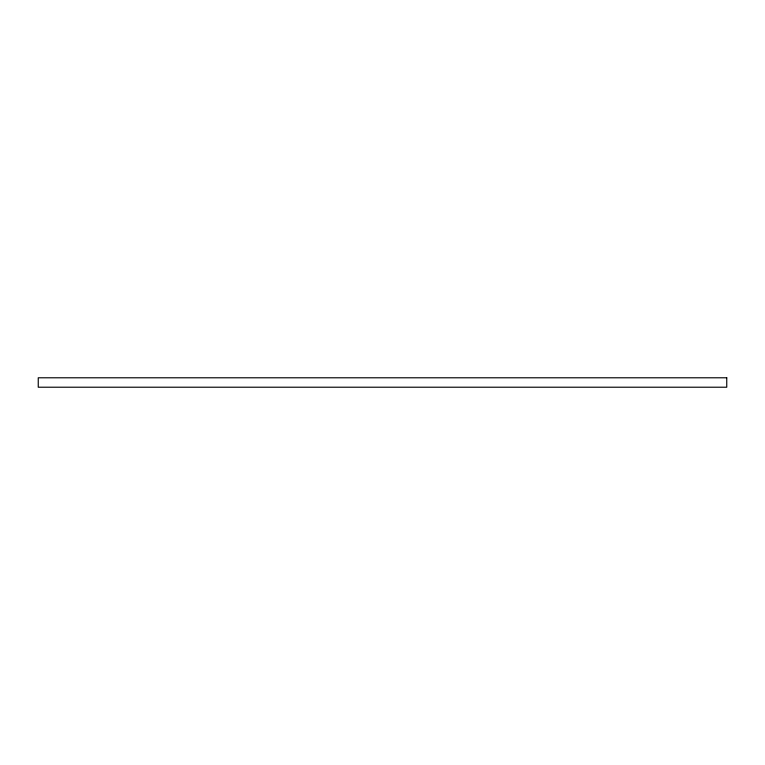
<?xml version="1.0" encoding="UTF-8"?>
<svg xmlns="http://www.w3.org/2000/svg" width="765" height="765" viewBox="0 0 765 765"><rect width="100%" height="100%" fill="white"/><g stroke="black" fill="none" stroke-linecap="round" stroke-linejoin="round"><path stroke-width="1.15" d="M726.75 377.786L38.25 377.786L38.25 387.214L726.75 387.214L726.75 377.786"/></g></svg>
